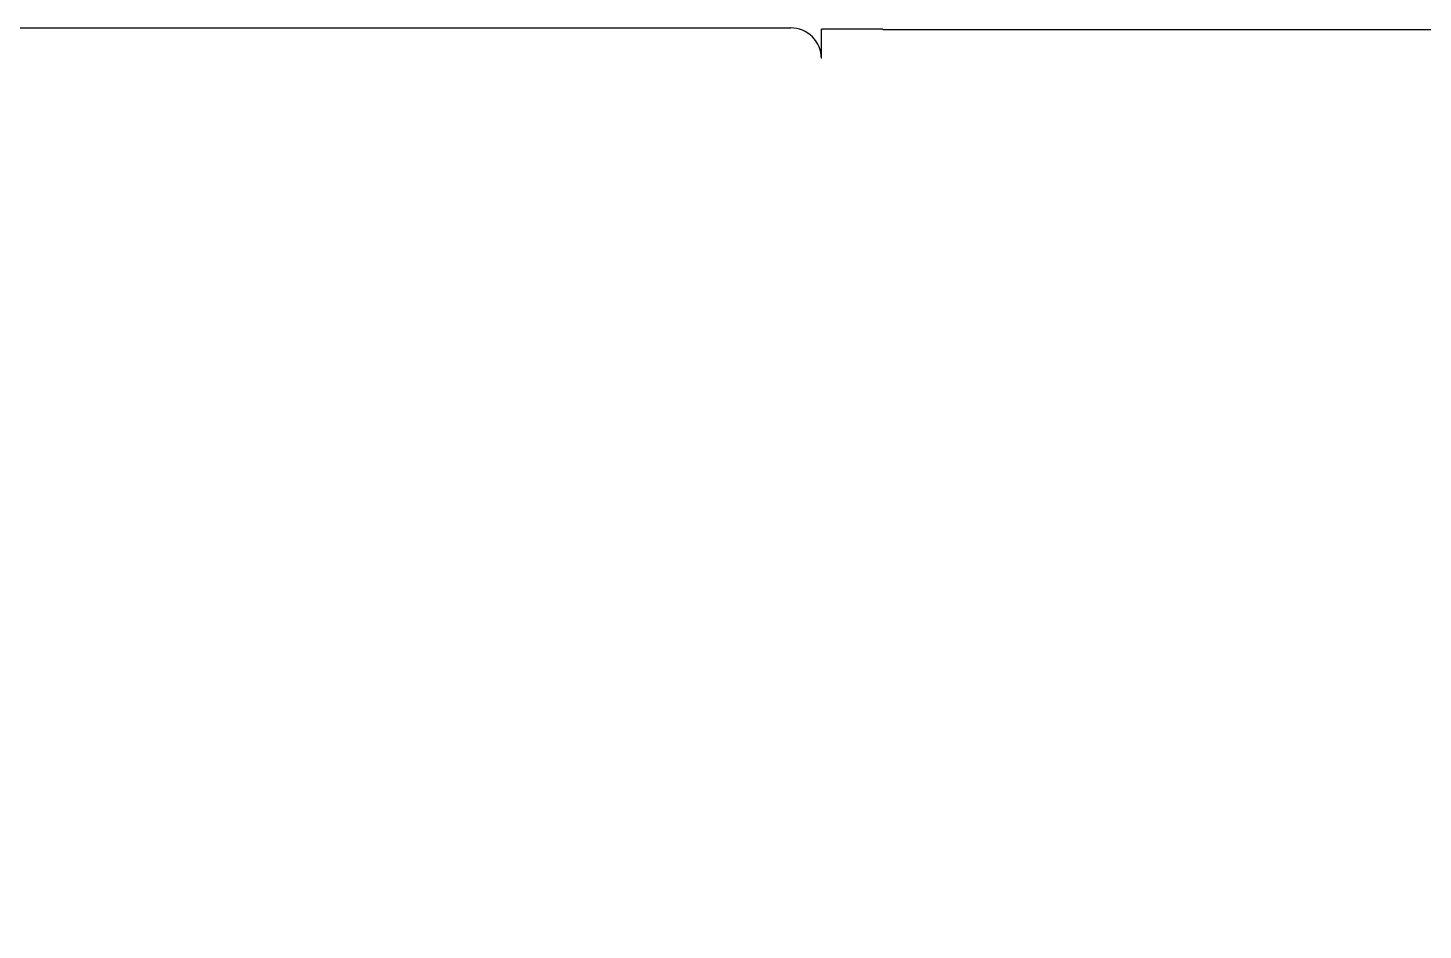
# Model space of a CAD drawing. Header units: millimetres. Extents: x 0 to 840, y -1485 to 297.
# Drawn here: x 190.565 to 195.102, y -1302.358 to -1299.425 of the extents above; entities that cross this region are included whole.
import ezdxf

# ---------------------------------------------------------------- set-up
doc = ezdxf.new("R2010")
doc.units = ezdxf.units.MM

# ---------------------------------------------------------------- blocks, each defined once
blk = doc.blocks.new('OTM30F3M_(40_60_63_80_100_125)_M')
at = {"color": 4, "linetype": 'Continuous'}
for points in [[(16.1831, 6.3043, 0), (16.1197, 6.3043, 0), (16.0563, 6.3043)], [(12.6962, 6.3043, 0), (12.6333, 6.3043)], [(12.5694, 6.3043, 0), (12.5041, 6.3043)], [(12.4427, 6.3043, 0), (12.3871, 6.3043, 0), (12.3159, 6.3043, -0.000001), (12.2061, 6.3043, -0.000001), (12.0623, 6.3043, 0)], [(12.1429, 6.3008, 0), (12.2168, 6.3008, 0), (12.2906, 6.3008, 0), (12.3645, 6.3008, 0), (12.4383, 6.3008, 0), (12.5122, 6.3008)], [(12.586, 6.3008, 0), (12.6599, 6.3008, 0), (12.7337, 6.3008)], [(13.6938, 6.3008, 0), (13.7676, 6.3008)], [(15.3923, 6.3008, 0), (15.4661, 6.3008)], [(15.6878, 6.3008, 0), (15.7615, 6.3008)], [(15.9092, 6.3008, 0), (15.9854, 6.3008)], [(16.2046, 6.3008, 0), (16.3325, 6.3008)], [(16.4063, 6.0419, 0), (16.3125, 6.0419, 0), (16.2188, 6.0419, 0), (16.1251, 6.0419, 0), (16.0313, 6.0419, 0), (15.9376, 6.0419, 0), (15.8438, 6.0419, 0), (15.7501, 6.0419, 0), (15.6563, 6.0419, 0), (15.5626, 6.0419, 0), (15.4688, 6.0419, 0), (15.3751, 6.0419, 0), (15.2814, 6.0419, 0), (15.1876, 6.0419, 0), (15.0939, 6.0419, 0), (15.0001, 6.0419, 0), (14.9064, 6.0419, 0), (14.8126, 6.0419, 0), (14.7189, 6.0419, 0), (14.6251, 6.0419, 0), (14.5314, 6.0419, 0), (14.4376, 6.0419)], [(14.3439, 6.0419, 0), (14.2502, 6.0419, 0), (14.1564, 6.0419)], [(14.0627, 6.0419, 0), (13.969, 6.0419, 0), (13.8752, 6.0419, 0), (13.7812, 6.0419, 0), (13.6877, 6.0419)], [(13.5947, 6.0419, 0), (13.5002, 6.0419, 0), (13.4035, 6.0419)], [(13.1252, 6.0419, 0), (12.9629, 6.0419)], [(12.875, 4.1669, 0), (13, 4.1669)], [(13.375, 4.1669), (13.5, 4.1669), (13.625, 4.1669), (13.75, 4.1669), (13.875, 4.1669), (14, 4.1669), (14.125, 4.1669), (14.25, 4.1669), (14.375, 4.1669), (14.5, 4.1669), (14.6251, 4.1669), (14.75, 4.1669), (14.875, 4.1669), (15, 4.1669), (15.1253, 4.1669, 0), (15.25, 4.1669), (15.374, 4.1669), (15.5, 4.1669), (15.629, 4.1669), (15.75, 4.1669), (15.8595, 4.1669, 0), (16, 4.1669), (16.2165, 4.1669), (16.5, 4.1669)], [(16.2188, 3.9215, 0), (16.1251, 3.9215)], [(15.4688, 3.9215, 0), (15.3751, 3.9215)], [(15.0001, 3.9215, 0), (14.9064, 3.9215)], [(14.0627, 3.9215, 0), (13.969, 3.9215)], [(12.9498, 3.6592, 0), (13.0607, 3.6592, 0), (13.1717, 3.6592, 0), (13.2826, 3.6592)], [(15.1687, 3.6592, 0), (15.2799, 3.6592)], [(15.9315, 3.6592, 0), (16.0563, 3.6592, 0), (16.2484, 3.6592, 0), (16.5, 3.6592)], [(12.1429, 3.6626, 0.000001), (12.2167, 3.6626, 0.000002), (12.2906, 3.6626, 0.000002), (12.3644, 3.6626, 0), (12.4383, 3.6626, 0), (12.5121, 3.6626, 0), (12.586, 3.6626, 0), (12.6598, 3.6626)], [(12.7337, 3.6626, 0), (12.8075, 3.6626)], [(13.1029, 3.6626, 0), (13.1768, 3.6626)], [(13.3245, 3.6626, 0), (13.3983, 3.6626)], [(13.8414, 3.6626, 0), (13.9153, 3.6626)], [(14.6538, 3.6626, 0), (14.7276, 3.6626, 0), (14.8015, 3.6626)], [(14.8753, 3.6626, 0), (14.9492, 3.6626)], [(15.0969, 3.6626, 0), (15.1707, 3.6626)], [(15.3184, 3.6626, 0), (15.3923, 3.6626, 0), (15.4661, 3.6626)], [(15.5399, 3.6626, 0), (15.6138, 3.6626)], [(15.7615, 3.6626, 0), (15.8348, 3.6626, 0), (15.9092, 3.6626, 0), (15.9854, 3.6626, 0), (16.0569, 3.6626)], [(16.1216, 3.6626, 0), (16.2046, 3.6626, 0), (16.3325, 3.6626, 0), (16.5, 3.6626, 0)]]:
    blk.add_lwpolyline(points, format="xyb", dxfattribs=at)
at = {"layer": 'Defpoints', "color": 3}
blk.add_line((16.2, 10), (16.2, 10.0009), dxfattribs=at)
at = {"layer": 'Defpoints', "color": 3, "linetype": 'Continuous'}
for points in [[(7.1, 10.005), (15.9, 10.005)], [(16, 9.905), (16, 10.0009)], [(16.2, 10.0009), (16, 10.0009)], [(16.2, 10), (18.29, 10), (18.29, 8.9009), (18.46, 8.9009), (18.46, 10), (20.54, 10), (20.54, 8.9009), (20.71, 8.9009), (20.71, 10), (22.79, 10), (22.79, 8.9509)]]:
    blk.add_lwpolyline(points, dxfattribs=at)
blk.add_lwpolyline([(16, 9.905, 0.414214), (15.9, 10.005)], format="xyb", dxfattribs=at)

msp = doc.modelspace()

# ---------------------------------------------------------------- block references
msp.add_blockref('OTM30F3M_(40_60_63_80_100_125)_M', (177.1457, -1309.4295))

doc.saveas('drawing.dxf')
